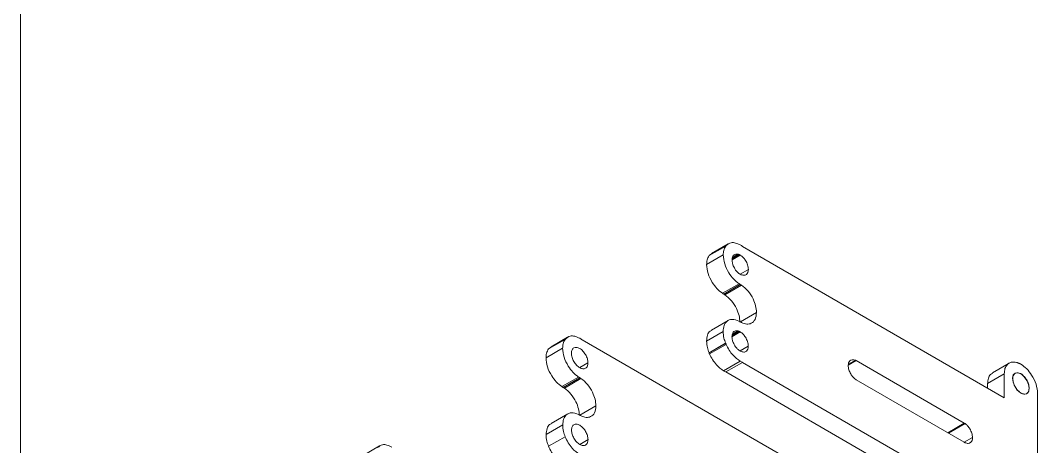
# Model space of a CAD drawing. Header units: inches. Extents: x 0 to 44.3, y 0 to 33.7.
# Drawn here: x 0.52 to 5.94, y 14.5 to 16.77 of the extents above; entities that cross this region are included whole.
import ezdxf

# ---------------------------------------------------------------- set-up
doc = ezdxf.new("R2010")
doc.units = ezdxf.units.IN
doc.header["$MEASUREMENT"] = 0

msp = doc.modelspace()

# ---------------------------------------------------------------- linework, layer by layer
at = {"color": 7, "linetype": 'Continuous', "lineweight": 0}
msp.add_line((0.5229, 33.4106), (0.5229, 0.4106), dxfattribs=at)
at = {"color": 7, "linetype": 'Continuous', "lineweight": 15}
for p, q in [((4.2776, 15.565), (4.1892, 15.5139)), ((4.2777, 15.5651), (4.1893, 15.5141)), ((4.28, 15.568), (4.1916, 15.5169)), ((4.2911, 15.5771), (4.2027, 15.526)), ((5.7602, 14.7575), (4.3679, 15.5625)), ((4.2645, 15.5182), (4.1761, 15.4672)), ((4.3554, 15.5166), (4.3112, 15.4911)), ((4.3521, 15.5185), (4.3121, 15.4954)), ((4.3554, 15.5166), (4.3547, 15.5171)), ((4.3546, 15.4151), (4.3554, 15.4146)), ((4.3486, 15.3649), (4.2602, 15.3139)), ((4.3553, 15.3606), (4.2669, 15.3096)), ((4.3621, 15.3571), (4.2737, 15.306)), ((4.2908, 15.169), (4.2024, 15.118)), ((4.2642, 15.1101), (4.1758, 15.0591)), ((4.3518, 15.1103), (4.3118, 15.0873)), ((4.3552, 15.1085), (4.3544, 15.109)), ((3.4226, 15.0687), (3.3342, 15.0177)), ((3.4361, 15.0808), (3.3477, 15.0298)), ((4.9055, 14.2637), (3.5127, 15.0663)), ((4.3552, 15.1085), (4.3109, 15.083)), ((3.4095, 15.0217), (3.3211, 14.9707)), ((3.3493, 15.0271), (3.3342, 15.0177)), ((4.2773, 15.0481), (4.1889, 14.997)), ((4.2775, 15.0476), (4.1891, 14.9966)), ((4.2799, 15.0421), (4.1915, 14.991)), ((4.3543, 15.007), (4.3551, 15.0065)), ((4.3551, 14.9525), (4.2667, 14.9015)), ((4.3674, 14.9464), (4.279, 14.8954)), ((4.3674, 14.9464), (5.7597, 14.1413)), ((5.5478, 14.6231), (4.9727, 14.9556)), ((4.279, 14.8954), (5.6714, 14.0903)), ((5.7861, 14.9421), (5.6978, 14.8911)), ((5.8483, 14.9368), (5.8469, 14.9376)), ((5.8474, 14.9375), (5.8473, 14.9374)), ((5.8499, 14.936), (5.8474, 14.9375)), ((3.4937, 14.8685), (3.4053, 14.8175)), ((3.5005, 14.8642), (3.4121, 14.8132)), ((3.5073, 14.8607), (3.4189, 14.8097)), ((4.9727, 14.8535), (5.5477, 14.5211)), ((5.7603, 14.8858), (5.6719, 14.8348)), ((5.7603, 14.8858), (5.7602, 14.7575)), ((5.8492, 14.8854), (5.8487, 14.8857)), ((5.8532, 14.8829), (5.8532, 14.8829)), ((5.6719, 14.8348), (5.6719, 14.8085)), ((5.8486, 14.7837), (5.8491, 14.7834)), ((5.9376, 13.9128), (5.9382, 14.7801)), ((3.4364, 14.6724), (3.348, 14.6213)), ((3.4098, 14.6133), (3.3214, 14.5622)), ((5.5518, 14.6205), (5.4637, 14.5696)), ((3.423, 14.5512), (3.3346, 14.5002)), ((2.4353, 14.5025), (2.3469, 14.4515))]:
    msp.add_line(p, q, dxfattribs=at)
at = {"color": 8, "linetype": 'Continuous', "lineweight": 15}
for p, q in [((4.3547, 15.5171), (4.3114, 15.4921)), ((4.3494, 15.5197), (4.3128, 15.4986)), ((4.3457, 15.521), (4.3137, 15.5025)), ((4.3423, 15.522), (4.3144, 15.5059)), ((4.3307, 15.5222), (4.3201, 15.5161)), ((4.3983, 15.4408), (4.3542, 15.4153)), ((4.4416, 15.2117), (4.3559, 15.1622)), ((4.3544, 15.109), (4.3111, 15.084)), ((4.3491, 15.1116), (4.3125, 15.0905)), ((4.3454, 15.1129), (4.3134, 15.0944)), ((4.342, 15.1139), (4.3141, 15.0978)), ((4.3304, 15.1141), (4.3198, 15.108)), ((4.398, 15.0327), (4.3539, 15.0072)), ((4.9727, 14.9556), (4.93, 14.9309)), ((4.9681, 14.9577), (4.9308, 14.9361)), ((3.5446, 14.9438), (3.5004, 14.9183)), ((5.8928, 14.8091), (5.8928, 14.8091)), ((3.5869, 14.7153), (3.5011, 14.6658)), ((5.5478, 14.6231), (5.4594, 14.5721)), ((3.5449, 14.5354), (3.5007, 14.5099)), ((5.5914, 14.5468), (5.5473, 14.5213))]:
    msp.add_line(p, q, dxfattribs=at)
at = {"color": 7, "linetype": 'Continuous', "lineweight": 15, "flags": 128}
msp.add_lwpolyline([(5.8928, 14.8071), (5.8887, 14.7901), (5.8785, 14.7799), (5.8638, 14.778), (5.8468, 14.7848), (5.83, 14.7992), (5.8161, 14.819), (5.8071, 14.8412), (5.8045, 14.8624), (5.8086, 14.8794), (5.8187, 14.8896), (5.8335, 14.8914), (5.8505, 14.8846), (5.8673, 14.8703), (5.8812, 14.8505), (5.8902, 14.8283), (5.8928, 14.8071)], dxfattribs=at)
at = {"color": 7, "linetype": 'Continuous', "lineweight": 15}
for points, knots in [([(4.2776, 15.565), (4.2734, 15.5579), (4.266, 15.545), (4.2649, 15.5265), (4.2645, 15.5182)], [0, 0, 0, 0, 0.5511782, 1, 1, 1, 1]), ([(4.2777, 15.5651), (4.2777, 15.5651), (4.2777, 15.5651), (4.2776, 15.565), (4.2776, 15.565), (4.2776, 15.565), (4.2776, 15.565), (4.2776, 15.565), (4.2776, 15.565)], [0, 0, 0, 0, 0.207301, 0.382855, 0.554847, 0.69038, 0.832281, 1, 1, 1, 1]), ([(4.28, 15.568), (4.2796, 15.5674), (4.2788, 15.5665), (4.278, 15.5656), (4.2777, 15.5651)], [0, 0, 0, 0, 0.552649, 1, 1, 1, 1]), ([(4.3555, 15.5707), (4.3469, 15.5748), (4.3301, 15.5829), (4.3024, 15.5847), (4.2885, 15.5743), (4.28, 15.568)], [0, 0, 0, 0, 0.289286, 0.568775, 1, 1, 1, 1]), ([(4.3679, 15.5625), (4.3656, 15.5642), (4.3615, 15.5671), (4.3573, 15.5696), (4.3555, 15.5707)], [0, 0, 0, 0, 0.555338, 1, 1, 1, 1]), ([(4.1892, 15.5139), (4.1851, 15.5068), (4.1776, 15.494), (4.1765, 15.4755), (4.1761, 15.4672)], [0, 0, 0, 0, 0.5511782, 1, 1, 1, 1]), ([(4.1893, 15.5141), (4.1893, 15.5141), (4.1893, 15.514), (4.1892, 15.514), (4.1892, 15.514), (4.1892, 15.514), (4.1892, 15.514), (4.1892, 15.5139), (4.1892, 15.5139)], [0, 0, 0, 0, 0.207301, 0.382855, 0.554847, 0.69038, 0.832281, 1, 1, 1, 1]), ([(4.1916, 15.5169), (4.1912, 15.5164), (4.1904, 15.5155), (4.1896, 15.5145), (4.1893, 15.5141)], [0, 0, 0, 0, 0.552649, 1, 1, 1, 1]), ([(4.2645, 15.5182), (4.2661, 15.5023), (4.2692, 15.4712), (4.2914, 15.425), (4.3187, 15.388), (4.3385, 15.3727), (4.3486, 15.3649)], [0, 0, 0, 0, 0.284618, 0.559516, 0.776534, 1, 1, 1, 1]), ([(4.3307, 15.5222), (4.3276, 15.5212), (4.3214, 15.519), (4.3134, 15.5095), (4.312, 15.4982), (4.3112, 15.4912)], [0, 0, 0, 0, 0.27447, 0.551132, 1, 1, 1, 1]), ([(4.3112, 15.4912), (4.3116, 15.4862), (4.3122, 15.4764), (4.3182, 15.4574), (4.3259, 15.4451), (4.3306, 15.4376)], [0, 0, 0, 0, 0.289028, 0.568581, 1, 1, 1, 1]), ([(4.3423, 15.522), (4.34, 15.5223), (4.336, 15.5229), (4.3323, 15.5224), (4.3307, 15.5222)], [0, 0, 0, 0, 0.562901, 1, 1, 1, 1]), ([(4.3457, 15.521), (4.3451, 15.5212), (4.3439, 15.5216), (4.3428, 15.5219), (4.3423, 15.522)], [0, 0, 0, 0, 0.556136, 1, 1, 1, 1]), ([(4.3494, 15.5197), (4.3487, 15.52), (4.3475, 15.5204), (4.3462, 15.5208), (4.3457, 15.521)], [0, 0, 0, 0, 0.561087, 1, 1, 1, 1]), ([(4.3521, 15.5185), (4.3516, 15.5187), (4.3507, 15.5191), (4.3498, 15.5195), (4.3494, 15.5197)], [0, 0, 0, 0, 0.561039, 1, 1, 1, 1]), ([(4.3547, 15.5171), (4.3542, 15.5173), (4.3533, 15.5178), (4.3525, 15.5183), (4.3521, 15.5185)], [0, 0, 0, 0, 0.574813, 1, 1, 1, 1]), ([(4.3983, 15.4408), (4.3975, 15.4488), (4.3959, 15.4644), (4.3845, 15.4874), (4.3705, 15.5057), (4.3605, 15.5129), (4.3554, 15.5166)], [0, 0, 0, 0, 0.284065, 0.558808, 0.77597, 1, 1, 1, 1]), ([(4.1761, 15.4672), (4.1777, 15.4513), (4.1808, 15.4201), (4.203, 15.374), (4.2304, 15.337), (4.2501, 15.3217), (4.2602, 15.3139)], [0, 0, 0, 0, 0.284618, 0.559516, 0.776534, 1, 1, 1, 1]), ([(4.3306, 15.4376), (4.3327, 15.435), (4.3364, 15.4303), (4.3404, 15.4263), (4.3422, 15.4245)], [0, 0, 0, 0, 0.556988, 1, 1, 1, 1]), ([(4.3554, 15.4146), (4.3618, 15.4121), (4.3744, 15.4071), (4.3883, 15.4127), (4.3968, 15.4242), (4.3978, 15.4352), (4.3983, 15.4408)], [0, 0, 0, 0, 0.282888, 0.557732, 0.775299, 1, 1, 1, 1]), ([(4.3422, 15.4245), (4.3428, 15.4239), (4.344, 15.4229), (4.3451, 15.422), (4.3456, 15.4216)], [0, 0, 0, 0, 0.563395, 1, 1, 1, 1]), ([(4.3456, 15.4216), (4.3463, 15.421), (4.3475, 15.4199), (4.3487, 15.419), (4.3493, 15.4186)], [0, 0, 0, 0, 0.558364, 1, 1, 1, 1]), ([(4.3493, 15.4186), (4.3498, 15.4182), (4.3507, 15.4176), (4.3516, 15.4169), (4.352, 15.4167)], [0, 0, 0, 0, 0.5610223, 1, 1, 1, 1]), ([(4.352, 15.4167), (4.3525, 15.4164), (4.3534, 15.4158), (4.3542, 15.4153), (4.3546, 15.4151)], [0, 0, 0, 0, 0.546397, 1, 1, 1, 1]), ([(4.3486, 15.3649), (4.3498, 15.3641), (4.3521, 15.3626), (4.3543, 15.3612), (4.3553, 15.3606)], [0, 0, 0, 0, 0.5604038, 1, 1, 1, 1]), ([(4.3553, 15.3606), (4.3566, 15.3599), (4.3589, 15.3587), (4.3611, 15.3576), (4.3621, 15.3571)], [0, 0, 0, 0, 0.559473, 1, 1, 1, 1]), ([(4.3621, 15.3571), (4.3741, 15.3473), (4.3978, 15.3281), (4.4234, 15.2869), (4.4388, 15.2465), (4.4407, 15.2234), (4.4416, 15.2117)], [0, 0, 0, 0, 0.281916, 0.556332, 0.774134, 1, 1, 1, 1]), ([(4.2602, 15.3139), (4.2614, 15.313), (4.2637, 15.3115), (4.266, 15.3102), (4.2669, 15.3096)], [0, 0, 0, 0, 0.5604038, 1, 1, 1, 1]), ([(4.2669, 15.3096), (4.2682, 15.3089), (4.2705, 15.3076), (4.2727, 15.3065), (4.2737, 15.306)], [0, 0, 0, 0, 0.559473, 1, 1, 1, 1]), ([(4.2737, 15.306), (4.2857, 15.2963), (4.3094, 15.2771), (4.335, 15.2358), (4.3505, 15.1954), (4.3523, 15.1724), (4.3532, 15.1606)], [0, 0, 0, 0, 0.281916, 0.556332, 0.774134, 1, 1, 1, 1]), ([(4.3484, 15.1662), (4.3357, 15.1706), (4.3107, 15.1794), (4.2836, 15.1672), (4.2671, 15.1435), (4.2652, 15.1214), (4.2642, 15.1101)], [0, 0, 0, 0, 0.282004, 0.5563973, 0.7741623, 1, 1, 1, 1]), ([(4.3552, 15.1626), (4.3539, 15.1633), (4.3517, 15.1646), (4.3494, 15.1657), (4.3484, 15.1662)], [0, 0, 0, 0, 0.559538, 1, 1, 1, 1]), ([(4.4416, 15.2117), (4.4401, 15.1984), (4.4371, 15.1723), (4.4161, 15.1529), (4.3902, 15.1477), (4.3715, 15.1548), (4.362, 15.1583)], [0, 0, 0, 0, 0.284647, 0.559588, 0.776612, 1, 1, 1, 1]), ([(4.2035, 15.116), (4.2005, 15.1151), (4.1898, 15.1116), (4.1791, 15.0918), (4.1769, 15.0701), (4.1758, 15.0591)], [0, 0, 0, 0, 0.155163, 0.569894, 1, 1, 1, 1]), ([(4.2642, 15.1101), (4.2649, 15.0988), (4.2662, 15.0788), (4.274, 15.0574), (4.2773, 15.0481)], [0, 0, 0, 0, 0.567344, 1, 1, 1, 1]), ([(4.3304, 15.1141), (4.3273, 15.1131), (4.3211, 15.1109), (4.3131, 15.1014), (4.3118, 15.0901), (4.3109, 15.0831)], [0, 0, 0, 0, 0.27447, 0.551132, 1, 1, 1, 1]), ([(4.342, 15.1139), (4.3397, 15.1142), (4.3357, 15.1148), (4.332, 15.1143), (4.3304, 15.1141)], [0, 0, 0, 0, 0.562901, 1, 1, 1, 1]), ([(4.3454, 15.1129), (4.3448, 15.1131), (4.3436, 15.1135), (4.3425, 15.1138), (4.342, 15.1139)], [0, 0, 0, 0, 0.556136, 1, 1, 1, 1]), ([(4.3491, 15.1116), (4.3484, 15.1119), (4.3472, 15.1123), (4.346, 15.1127), (4.3454, 15.1129)], [0, 0, 0, 0, 0.561087, 1, 1, 1, 1]), ([(4.3518, 15.1103), (4.3513, 15.1106), (4.3504, 15.111), (4.3495, 15.1114), (4.3491, 15.1116)], [0, 0, 0, 0, 0.5610385, 1, 1, 1, 1]), ([(4.3544, 15.109), (4.3539, 15.1092), (4.353, 15.1097), (4.3522, 15.1102), (4.3518, 15.1103)], [0, 0, 0, 0, 0.574813, 1, 1, 1, 1]), ([(4.362, 15.1583), (4.3607, 15.1592), (4.3585, 15.1607), (4.3562, 15.162), (4.3552, 15.1626)], [0, 0, 0, 0, 0.560469, 1, 1, 1, 1]), ([(3.4226, 15.0687), (3.4184, 15.0616), (3.4109, 15.0487), (3.4099, 15.0301), (3.4095, 15.0217)], [0, 0, 0, 0, 0.55076, 1, 1, 1, 1]), ([(3.5003, 15.0745), (3.4914, 15.0787), (3.4738, 15.0871), (3.4449, 15.0882), (3.431, 15.0761), (3.4226, 15.0687)], [0, 0, 0, 0, 0.2892866, 0.5685515, 1, 1, 1, 1]), ([(3.5127, 15.0663), (3.5104, 15.068), (3.5063, 15.0709), (3.5022, 15.0734), (3.5003, 15.0745)], [0, 0, 0, 0, 0.555354, 1, 1, 1, 1]), ([(4.1758, 15.0591), (4.1765, 15.0477), (4.1778, 15.0278), (4.1856, 15.0063), (4.1889, 14.997)], [0, 0, 0, 0, 0.567344, 1, 1, 1, 1]), ([(4.3109, 15.0831), (4.3113, 15.0781), (4.312, 15.0683), (4.3179, 15.0493), (4.3256, 15.037), (4.3303, 15.0295)], [0, 0, 0, 0, 0.2890277, 0.5685813, 1, 1, 1, 1]), ([(4.398, 15.0327), (4.3972, 15.0406), (4.3956, 15.0563), (4.3842, 15.0793), (4.3702, 15.0976), (4.3602, 15.1048), (4.3552, 15.1085)], [0, 0, 0, 0, 0.284065, 0.558808, 0.77597, 1, 1, 1, 1]), ([(3.3342, 15.0177), (3.33, 15.0106), (3.3225, 14.9977), (3.3215, 14.9791), (3.3211, 14.9707)], [0, 0, 0, 0, 0.55076, 1, 1, 1, 1]), ([(3.4095, 15.0217), (3.4111, 15.0058), (3.4142, 14.9746), (3.4365, 14.9285), (3.4639, 14.8916), (3.4837, 14.8763), (3.4937, 14.8685)], [0, 0, 0, 0, 0.284615, 0.559513, 0.776534, 1, 1, 1, 1]), ([(3.5446, 14.9438), (3.5439, 14.951), (3.5426, 14.9652), (3.5323, 14.9879), (3.5179, 15.0076), (3.5004, 15.0217), (3.4829, 15.0278), (3.4684, 15.0248), (3.4582, 15.0138), (3.4569, 15.0012), (3.4562, 14.9948)], [0, 0, 0, 0, 0.127296, 0.250002, 0.372708, 0.5, 0.627292, 0.749998, 0.872704, 1, 1, 1, 1]), ([(4.2773, 15.0481), (4.2773, 15.048), (4.2774, 15.0478), (4.2775, 15.0477), (4.2775, 15.0476)], [0, 0, 0, 0, 0.555441, 1, 1, 1, 1]), ([(4.2775, 15.0476), (4.2779, 15.0466), (4.2787, 15.0447), (4.2795, 15.0429), (4.2799, 15.0421)], [0, 0, 0, 0, 0.566749, 1, 1, 1, 1]), ([(4.2799, 15.0421), (4.2849, 15.0318), (4.2951, 15.0113), (4.3204, 14.9777), (4.3418, 14.9621), (4.3551, 14.9525)], [0, 0, 0, 0, 0.27516, 0.55204, 1, 1, 1, 1]), ([(4.3303, 15.0295), (4.3324, 15.0269), (4.3361, 15.0222), (4.3401, 15.0182), (4.3419, 15.0164)], [0, 0, 0, 0, 0.5569876, 1, 1, 1, 1]), ([(4.3419, 15.0164), (4.3426, 15.0158), (4.3437, 15.0148), (4.3448, 15.0139), (4.3453, 15.0135)], [0, 0, 0, 0, 0.563395, 1, 1, 1, 1]), ([(4.3453, 15.0135), (4.346, 15.0129), (4.3472, 15.0118), (4.3485, 15.0109), (4.349, 15.0105)], [0, 0, 0, 0, 0.558364, 1, 1, 1, 1]), ([(4.349, 15.0105), (4.3495, 15.0101), (4.3504, 15.0095), (4.3513, 15.0088), (4.3518, 15.0085)], [0, 0, 0, 0, 0.561022, 1, 1, 1, 1]), ([(4.3518, 15.0085), (4.3522, 15.0083), (4.3531, 15.0077), (4.3539, 15.0072), (4.3543, 15.007)], [0, 0, 0, 0, 0.5463969, 1, 1, 1, 1]), ([(4.3551, 15.0065), (4.3615, 15.004), (4.3742, 14.999), (4.3881, 15.0046), (4.3965, 15.0161), (4.3975, 15.0271), (4.398, 15.0327)], [0, 0, 0, 0, 0.282888, 0.557732, 0.775299, 1, 1, 1, 1]), ([(3.3211, 14.9707), (3.3227, 14.9548), (3.3258, 14.9236), (3.3481, 14.8775), (3.3755, 14.8405), (3.3953, 14.8252), (3.4053, 14.8175)], [0, 0, 0, 0, 0.284615, 0.559513, 0.776534, 1, 1, 1, 1]), ([(3.4562, 14.9948), (3.4569, 14.9876), (3.4582, 14.9735), (3.4685, 14.9508), (3.4829, 14.931), (3.5004, 14.9169), (3.5179, 14.9109), (3.5324, 14.9139), (3.5426, 14.9248), (3.5439, 14.9374), (3.5446, 14.9438)], [0, 0, 0, 0, 0.127038, 0.24981, 0.372648, 0.5, 0.627352, 0.75019, 0.872962, 1, 1, 1, 1]), ([(4.1889, 14.997), (4.189, 14.997), (4.189, 14.9968), (4.1891, 14.9967), (4.1891, 14.9966)], [0, 0, 0, 0, 0.555441, 1, 1, 1, 1]), ([(4.1891, 14.9966), (4.1895, 14.9955), (4.1903, 14.9937), (4.1911, 14.9918), (4.1915, 14.991)], [0, 0, 0, 0, 0.566749, 1, 1, 1, 1]), ([(4.1915, 14.991), (4.1965, 14.9808), (4.2067, 14.9603), (4.232, 14.9267), (4.2534, 14.9111), (4.2667, 14.9015)], [0, 0, 0, 0, 0.27516, 0.55204, 1, 1, 1, 1]), ([(4.3551, 14.9525), (4.3574, 14.9512), (4.3615, 14.9489), (4.3656, 14.9472), (4.3674, 14.9464)], [0, 0, 0, 0, 0.56451, 1, 1, 1, 1]), ([(4.9681, 14.9577), (4.9623, 14.9593), (4.9508, 14.9626), (4.9386, 14.9563), (4.9311, 14.945), (4.9302, 14.9346), (4.9298, 14.9294)], [0, 0, 0, 0, 0.28077, 0.555571, 0.773827, 1, 1, 1, 1]), ([(4.9727, 14.9556), (4.9719, 14.956), (4.9703, 14.9568), (4.9688, 14.9574), (4.9681, 14.9577)], [0, 0, 0, 0, 0.557801, 1, 1, 1, 1]), ([(5.8262, 14.9459), (5.8161, 14.9472), (5.796, 14.9497), (5.7752, 14.9359), (5.7625, 14.9143), (5.761, 14.8954), (5.7603, 14.8858)], [0, 0, 0, 0, 0.279528, 0.55585, 0.7747, 1, 1, 1, 1]), ([(4.2667, 14.9015), (4.269, 14.9002), (4.2731, 14.8979), (4.2772, 14.8961), (4.279, 14.8954)], [0, 0, 0, 0, 0.56451, 1, 1, 1, 1]), ([(4.9298, 14.9294), (4.9305, 14.922), (4.9319, 14.9074), (4.942, 14.8858), (4.9544, 14.8683), (4.9635, 14.8606), (4.9681, 14.8568)], [0, 0, 0, 0, 0.285401, 0.560939, 0.777918, 1, 1, 1, 1]), ([(5.8339, 14.9435), (5.8324, 14.944), (5.8299, 14.9449), (5.8273, 14.9456), (5.8262, 14.9459)], [0, 0, 0, 0, 0.562935, 1, 1, 1, 1]), ([(5.8402, 14.9409), (5.839, 14.9414), (5.8369, 14.9424), (5.8348, 14.9431), (5.8339, 14.9435)], [0, 0, 0, 0, 0.558837, 1, 1, 1, 1]), ([(5.8443, 14.9389), (5.8435, 14.9393), (5.8421, 14.94), (5.8408, 14.9406), (5.8402, 14.9409)], [0, 0, 0, 0, 0.559064, 1, 1, 1, 1]), ([(5.8469, 14.9376), (5.8465, 14.9379), (5.8456, 14.9384), (5.8447, 14.9388), (5.8443, 14.9389)], [0, 0, 0, 0, 0.5589826, 1, 1, 1, 1]), ([(5.8474, 14.9375), (5.8476, 14.9374), (5.8479, 14.9372), (5.8482, 14.9369), (5.8483, 14.9368)], [0, 0, 0, 0, 0.55489, 1, 1, 1, 1]), ([(5.8488, 14.9366), (5.849, 14.9365), (5.8494, 14.9364), (5.8497, 14.9361), (5.8499, 14.936)], [0, 0, 0, 0, 0.5307537, 1, 1, 1, 1]), ([(5.9382, 14.7801), (5.9365, 14.7965), (5.9331, 14.8289), (5.9093, 14.8766), (5.8802, 14.9143), (5.8594, 14.929), (5.8488, 14.9366)], [0, 0, 0, 0, 0.283859, 0.558131, 0.775209, 1, 1, 1, 1]), ([(3.4937, 14.8685), (3.495, 14.8677), (3.4972, 14.8662), (3.4995, 14.8648), (3.5005, 14.8642)], [0, 0, 0, 0, 0.5604017, 1, 1, 1, 1]), ([(3.5005, 14.8642), (3.5017, 14.8635), (3.504, 14.8623), (3.5063, 14.8612), (3.5073, 14.8607)], [0, 0, 0, 0, 0.559474, 1, 1, 1, 1]), ([(3.5073, 14.8607), (3.5193, 14.851), (3.5429, 14.8318), (3.5686, 14.7906), (3.5841, 14.7502), (3.5859, 14.7271), (3.5869, 14.7153)], [0, 0, 0, 0, 0.281914, 0.556327, 0.77413, 1, 1, 1, 1]), ([(4.9681, 14.8568), (4.9689, 14.8561), (4.9704, 14.855), (4.972, 14.854), (4.9727, 14.8535)], [0, 0, 0, 0, 0.56108, 1, 1, 1, 1]), ([(5.6988, 14.8894), (5.6945, 14.8873), (5.6841, 14.8821), (5.6743, 14.8629), (5.6727, 14.8443), (5.6719, 14.8348)], [0, 0, 0, 0, 0.252831, 0.62099, 1, 1, 1, 1]), ([(5.8438, 14.8879), (5.8381, 14.8895), (5.8267, 14.8926), (5.8145, 14.8863), (5.8071, 14.875), (5.8063, 14.8647), (5.8058, 14.8595)], [0, 0, 0, 0, 0.280288, 0.555077, 0.773456, 1, 1, 1, 1]), ([(5.8058, 14.8595), (5.8065, 14.852), (5.808, 14.8375), (5.8181, 14.8158), (5.8305, 14.7983), (5.8396, 14.7907), (5.8442, 14.7868)], [0, 0, 0, 0, 0.285335, 0.561169, 0.778211, 1, 1, 1, 1]), ([(5.8487, 14.8857), (5.8478, 14.8862), (5.8462, 14.887), (5.8445, 14.8876), (5.8438, 14.8879)], [0, 0, 0, 0, 0.561892, 1, 1, 1, 1]), ([(5.8532, 14.8829), (5.8525, 14.8834), (5.8511, 14.8843), (5.8498, 14.8851), (5.8492, 14.8854)], [0, 0, 0, 0, 0.551796, 1, 1, 1, 1]), ([(5.8928, 14.8091), (5.8921, 14.8167), (5.8906, 14.8316), (5.8802, 14.8537), (5.8673, 14.8715), (5.8579, 14.879), (5.8532, 14.8829)], [0, 0, 0, 0, 0.285031, 0.560371, 0.777371, 1, 1, 1, 1]), ([(3.4053, 14.8175), (3.4066, 14.8166), (3.4088, 14.8151), (3.4111, 14.8138), (3.4121, 14.8132)], [0, 0, 0, 0, 0.5604017, 1, 1, 1, 1]), ([(3.4121, 14.8132), (3.4134, 14.8125), (3.4156, 14.8112), (3.4179, 14.8101), (3.4189, 14.8097)], [0, 0, 0, 0, 0.559474, 1, 1, 1, 1]), ([(3.4189, 14.8097), (3.4309, 14.7999), (3.4545, 14.7808), (3.4802, 14.7395), (3.4957, 14.6992), (3.4976, 14.6761), (3.4985, 14.6643)], [0, 0, 0, 0, 0.281914, 0.556327, 0.77413, 1, 1, 1, 1]), ([(5.8442, 14.7868), (5.845, 14.7862), (5.8465, 14.785), (5.848, 14.7841), (5.8486, 14.7837)], [0, 0, 0, 0, 0.561855, 1, 1, 1, 1]), ([(5.8531, 14.7813), (5.8591, 14.7794), (5.871, 14.7756), (5.8837, 14.7818), (5.8914, 14.7932), (5.8924, 14.8038), (5.8928, 14.8091)], [0, 0, 0, 0, 0.281471, 0.556505, 0.774637, 1, 1, 1, 1]), ([(5.8491, 14.7834), (5.8499, 14.783), (5.8512, 14.7822), (5.8526, 14.7816), (5.8531, 14.7813)], [0, 0, 0, 0, 0.568916, 1, 1, 1, 1]), ([(3.4939, 14.6696), (3.4812, 14.674), (3.4562, 14.6827), (3.4291, 14.6704), (3.4127, 14.6467), (3.4108, 14.6245), (3.4098, 14.6133)], [0, 0, 0, 0, 0.282, 0.556393, 0.774159, 1, 1, 1, 1]), ([(3.5869, 14.7153), (3.5854, 14.702), (3.5825, 14.6759), (3.5615, 14.6564), (3.5356, 14.6512), (3.5169, 14.6582), (3.5074, 14.6618)], [0, 0, 0, 0, 0.284645, 0.559587, 0.776612, 1, 1, 1, 1]), ([(3.5006, 14.666), (3.4994, 14.6667), (3.4971, 14.668), (3.4949, 14.6691), (3.4939, 14.6696)], [0, 0, 0, 0, 0.559543, 1, 1, 1, 1]), ([(3.5074, 14.6618), (3.5062, 14.6626), (3.5039, 14.6641), (3.5016, 14.6655), (3.5006, 14.666)], [0, 0, 0, 0, 0.5604648, 1, 1, 1, 1]), ([(5.5518, 14.6205), (5.551, 14.621), (5.5497, 14.6219), (5.5484, 14.6227), (5.5478, 14.6231)], [0, 0, 0, 0, 0.55179, 1, 1, 1, 1]), ([(3.3491, 14.6193), (3.3461, 14.6184), (3.3354, 14.6149), (3.3246, 14.595), (3.3225, 14.5733), (3.3214, 14.5622)], [0, 0, 0, 0, 0.157004, 0.57083, 1, 1, 1, 1]), ([(3.4098, 14.6133), (3.4105, 14.6019), (3.4119, 14.582), (3.4196, 14.5605), (3.423, 14.5512)], [0, 0, 0, 0, 0.567343, 1, 1, 1, 1]), ([(3.5449, 14.5354), (3.5442, 14.5426), (3.5429, 14.5567), (3.5327, 14.5795), (3.5182, 14.5992), (3.5007, 14.6133), (3.4832, 14.6193), (3.4687, 14.6163), (3.4585, 14.6054), (3.4572, 14.5927), (3.4565, 14.5863)], [0, 0, 0, 0, 0.127296, 0.250002, 0.372708, 0.5, 0.627292, 0.749998, 0.872704, 1, 1, 1, 1]), ([(3.4565, 14.5863), (3.4572, 14.5791), (3.4586, 14.565), (3.4688, 14.5423), (3.4833, 14.5226), (3.5008, 14.5084), (3.5183, 14.5024), (3.5327, 14.5055), (3.5429, 14.5164), (3.5442, 14.529), (3.5449, 14.5354)], [0, 0, 0, 0, 0.127038, 0.24981, 0.372648, 0.5, 0.627352, 0.75019, 0.872962, 1, 1, 1, 1]), ([(5.5914, 14.5468), (5.5907, 14.5544), (5.5892, 14.5693), (5.5787, 14.5913), (5.5659, 14.6091), (5.5565, 14.6167), (5.5518, 14.6205)], [0, 0, 0, 0, 0.285178, 0.560827, 0.777884, 1, 1, 1, 1]), ([(3.3214, 14.5622), (3.3221, 14.5509), (3.3235, 14.5309), (3.3312, 14.5095), (3.3346, 14.5002)], [0, 0, 0, 0, 0.567343, 1, 1, 1, 1]), ([(3.423, 14.5512), (3.428, 14.5403), (3.4382, 14.5185), (3.4643, 14.4824), (3.4869, 14.466), (3.5008, 14.4558)], [0, 0, 0, 0, 0.275882, 0.552665, 1, 1, 1, 1]), ([(5.5477, 14.5211), (5.5485, 14.5206), (5.5498, 14.5199), (5.5511, 14.5192), (5.5517, 14.519)], [0, 0, 0, 0, 0.568913, 1, 1, 1, 1]), ([(5.5517, 14.519), (5.5577, 14.5171), (5.5695, 14.5133), (5.5823, 14.5195), (5.59, 14.5309), (5.591, 14.5414), (5.5914, 14.5468)], [0, 0, 0, 0, 0.280934, 0.556183, 0.774537, 1, 1, 1, 1]), ([(2.4995, 14.4962), (2.491, 14.5003), (2.4742, 14.5084), (2.4465, 14.5101), (2.4325, 14.4996), (2.4241, 14.4933)], [0, 0, 0, 0, 0.2892863, 0.5687746, 1, 1, 1, 1]), ([(3.3346, 14.5002), (3.3396, 14.4893), (3.3498, 14.4675), (3.3759, 14.4314), (3.3985, 14.4149), (3.4124, 14.4048)], [0, 0, 0, 0, 0.275882, 0.552665, 1, 1, 1, 1])]:
    msp.add_open_spline(points, degree=3, knots=knots, dxfattribs=at)

doc.saveas('drawing.dxf')
